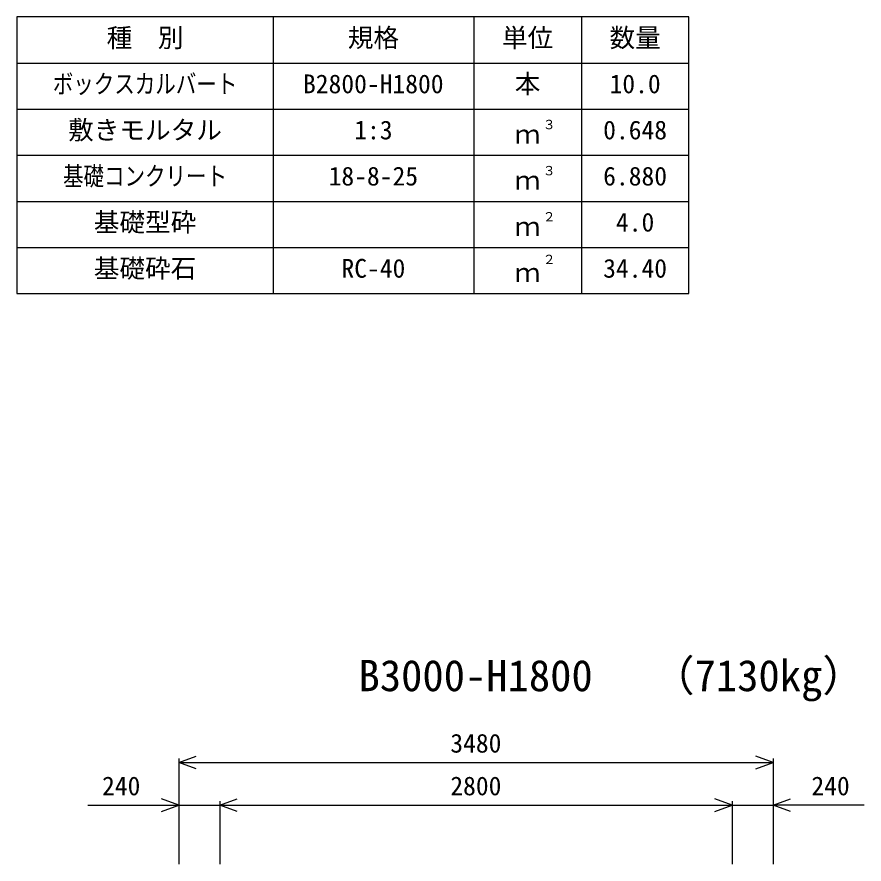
# Model space of a CAD drawing. Units: millimetres, scale not verified. Extents: x -100800 to 100800, y -35640 to 35640.
# Drawn here: x 23332 to 28292, y -8742 to -3781 of the extents above; entities that cross this region are included whole.
import ezdxf
from ezdxf.enums import TextEntityAlignment as Align

# ---------------------------------------------------------------- set-up
doc = ezdxf.new("R2010")
doc.units = ezdxf.units.MM
doc.header["$LTSCALE"] = 120
for name, color, linetype, lineweight in [('0-0_DIM', 7, 'Continuous', 25), ('0-3_HYO', 3, 'Continuous', 25), ('0-4_HYO2', 4, 'Continuous', 25), ('0-7_TXT', 7, 'Continuous', 25)]:
    doc.layers.add(name, color=color, linetype=linetype, lineweight=lineweight)
doc.styles.add('ＭＳ ゴシック', font='')
doc.styles.get('ＭＳ ゴシック').set_extended_font_data('MS Gothic')

msp = doc.modelspace()

# ---------------------------------------------------------------- linework, layer by layer
at = {"layer": '0-0_DIM'}
for p, q in [((24279.1, -8123.4), (24279.1, -8742)), ((27759.1, -8123.4), (27759.1, -8742)), ((24279.1, -8147.4), (27759.1, -8147.4)), ((24519.1, -8373.4), (24519.1, -8742)), ((27519.1, -8373.4), (27519.1, -8742)), ((23746.4, -8397.4), (24279.1, -8397.4)), ((28291.8, -8397.4), (27759.1, -8397.4))]:
    msp.add_line(p, q, dxfattribs=at)
for points in [[(24380.6, -8184.3), (24279.1, -8147.4), (24380.6, -8110.4)], [(27657.6, -8184.3), (27759.1, -8147.4), (27657.6, -8110.4)], [(24177.6, -8434.3), (24279.1, -8397.4), (24177.6, -8360.4)], [(24620.6, -8434.3), (24519.1, -8397.4), (24620.6, -8360.4)], [(27417.6, -8434.3), (27519.1, -8397.4), (27417.6, -8360.4)], [(27860.6, -8434.3), (27759.1, -8397.4), (27860.6, -8360.4)], [(24279.1, -8397.4), (24519.1, -8397.4), (27519.1, -8397.4), (27759.1, -8397.4)]]:
    msp.add_lwpolyline(points, dxfattribs=at)
at = {"layer": '0-3_HYO'}
for p, q in [((24831.6, -3781.4), (24831.6, -5401.4)), ((26006.6, -3781.4), (26006.6, -5401.4)), ((26636.6, -3781.4), (26636.6, -5401.4)), ((23331.6, -4051.4), (27266.6, -4051.4))]:
    msp.add_line(p, q, dxfattribs=at)
msp.add_lwpolyline([(23331.6, -5401.4), (27266.6, -5401.4), (27266.6, -3781.4), (23331.6, -3781.4)], close=True, dxfattribs=at)
at = {"layer": '0-4_HYO2'}
for p, q in [((23331.6, -4321.4), (27266.6, -4321.4)), ((23331.6, -4591.4), (27266.6, -4591.4)), ((23331.6, -4861.4), (27266.6, -4861.4)), ((23331.6, -5131.4), (27266.6, -5131.4))]:
    msp.add_line(p, q, dxfattribs=at)

# ---------------------------------------------------------------- texts
at = {"layer": '0-0_DIM', "style": 'ＭＳ ゴシック'}
for s, p in [('3480', (25869.1, -8122.4)), ('240', (23829.8, -8372.4)), ('2800', (25869.1, -8372.4)), ('240', (27983.4, -8372.4))]:
    msp.add_text(s, height=110, dxfattribs=at).set_placement(p, align=Align.BOTTOM_LEFT)
at = {"layer": '0-7_TXT', "style": 'ＭＳ ゴシック'}
for s, height, p in [('種\u3000別', 110, (23856.6, -3991.4)), ('規格', 110, (25269.1, -3991.4)), ('単位', 110, (26171.6, -3991.4)), ('数量', 110, (26801.6, -3991.4)), ('本', 110, (26246.6, -4261.4)), ('B2800-H1800', 110, (25006.6, -4261.4)), ('10.0', 110, (26801.6, -4261.4)), ('敷きモルタル', 110, (23631.6, -4531.4)), ('1:3', 110, (25306.6, -4531.4)), ('３', 55, (26410.5, -4455.5)), ('0.648', 110, (26764.1, -4531.4)), ('ｍ', 110, (26246.6, -4556.4)), ('18-8-25', 110, (25156.6, -4801.4)), ('３', 55, (26410.5, -4725.5)), ('6.880', 110, (26764.1, -4801.4)), ('ｍ', 110, (26246.6, -4826.4)), ('基礎型砕', 110, (23781.6, -5071.4)), ('２', 55, (26410.5, -4995.5)), ('4.0', 110, (26839.1, -5071.4)), ('ｍ', 110, (26246.6, -5096.4)), ('基礎砕石', 110, (23781.6, -5341.4)), ('RC-40', 110, (25231.6, -5341.4)), ('２', 55, (26410.5, -5245.5)), ('34.40', 110, (26764.1, -5341.4)), ('ｍ', 110, (26246.6, -5366.4)), ('（7130kg）', 183.3, (27049.3, -7784.7)), ('B3000-H1800', 183.3, (25331.6, -7784.7))]:
    msp.add_text(s, height=height, dxfattribs=at).set_placement(p, align=Align.BOTTOM_LEFT)
at = {"layer": '0-7_TXT', "style": 'ＭＳ ゴシック', "width": 0.8}
for s, p in [('ボックスカルバート', (23541.6, -4261.4)), ('基礎コンクリート', (23601.6, -4801.4))]:
    msp.add_text(s, height=110, dxfattribs=at).set_placement(p, align=Align.BOTTOM_LEFT)

doc.saveas('drawing.dxf')
